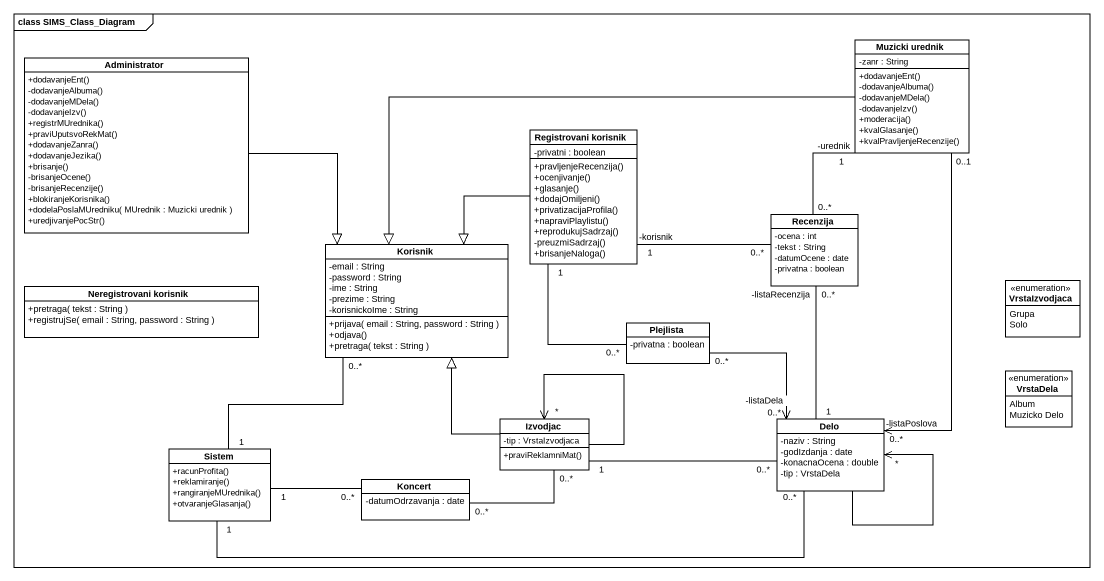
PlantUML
@startuml
mainframe class SIMS_Class_Diagram
hide circle
hide empty members
skinparam classAttributeIconSize 0
class "Muzicki urednik" as Muzicki_urednik {
  -zanr : String
  +dodavanjeEnt()
  -dodavanjeAlbuma()
  -dodavanjeMDela()
  -dodavanjeIzv()
  +moderacija()
  +kvalGlasanje()
  +kvalPravljenjeRecenzije()
}
class Administrator {
  +dodavanjeEnt()
  -dodavanjeAlbuma()
  -dodavanjeMDela()
  -dodavanjeIzv()
  +registrMUrednika()
  +praviUputsvoRekMat()
  +dodavanjeZanra()
  +dodavanjeJezika()
  +brisanje()
  -brisanjeOcene()
  -brisanjeRecenzije()
  +blokiranjeKorisnika()
  +dodelaPoslaMUredniku( MUrednik : Muzicki urednik )
  +uredjivanjePocStr()
}
class "Registrovani korisnik" as Registrovani_korisnik {
  -privatni : boolean
  +pravljenjeRecenzija()
  +ocenjivanje()
  +glasanje()
  +dodajOmiljeni()
  +privatizacijaProfila()
  +napraviPlaylistu()
  +reprodukujSadrzaj()
  -preuzmiSadrzaj()
  +brisanjeNaloga()
}
class Recenzija {
  -ocena : int
  -tekst : String
  -datumOcene : date
  -privatna : boolean
}
class Korisnik {
  -email : String
  -password : String
  -ime : String
  -prezime : String
  -korisnickoIme : String
  +prijava( email : String, password : String )
  +odjava()
  +pretraga( tekst : String )
}
class "Neregistrovani korisnik" as Neregistrovani_korisnik {
  +pretraga( tekst : String )
  +registrujSe( email : String, password : String )
}
enum VrstaIzvodjaca {
  Grupa
  Solo
}
class Plejlista {
  -privatna : boolean
}
enum VrstaDela {
  Album
  Muzicko Delo
}
class Izvodjac {
  -tip : VrstaIzvodjaca
  +praviReklamniMat()
}
class Delo {
  -naziv : String
  -godIzdanja : date
  -konacnaOcena : double
  -tip : VrstaDela
}
class Sistem {
  +racunProfita()
  +reklamiranje()
  +rangiranjeMUrednika()
  +otvaranjeGlasanja()
}
class Koncert {
  -datumOdrzavanja : date
}
Muzicki_urednik "1\n-urednik" -- "0..*" Recenzija
Muzicki_urednik -left-|> Korisnik
Muzicki_urednik "0..1" --> "-listaPoslova\n0..*" Delo
Administrator -right-|> Korisnik
Registrovani_korisnik "1\n-korisnik" -right- "0..*" Recenzija
Registrovani_korisnik --|> Korisnik
Registrovani_korisnik "1" -- "0..*" Plejlista
Plejlista "0..*" --> "0..*\n-listaDela" Delo
Izvodjac -up-|> Korisnik
Izvodjac "*" <-- Izvodjac
Izvodjac "1" -right- "0..*" Delo
Izvodjac "0..*" -left- "0..*" Koncert
Delo "1" -up- "0..*\n-listaRecenzija" Recenzija
Delo --> "*" Delo
Sistem "1" -up- "0..*" Korisnik
Sistem "1" -right- "0..*" Delo
Sistem "1" -right- "0..*" Koncert
@enduml
